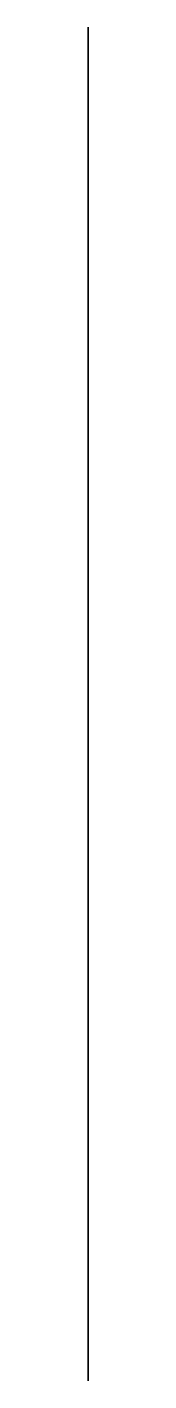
# Model space of a CAD drawing. Header units: millimetres. Extents: x -8.3 to -8.3, y 0 to 100.
import ezdxf

# ---------------------------------------------------------------- set-up
doc = ezdxf.new("R2010")
doc.units = ezdxf.units.MM

msp = doc.modelspace()

# ---------------------------------------------------------------- linework, layer by layer
msp.add_polyline3d([(-8.29, 100, -106.53), (-8.29, 0, -106.53), (-8.29, 0, -126.53), (-8.29, 100, -126.53)], close=True)

doc.saveas('drawing.dxf')
